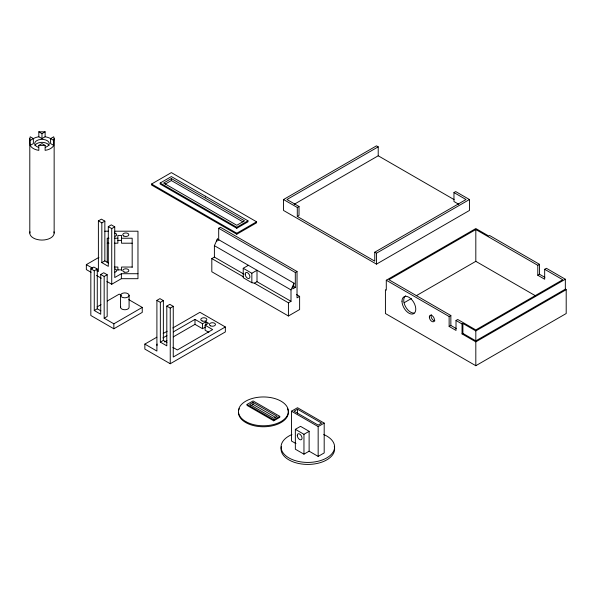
<?xml version="1.0" encoding="UTF-8"?>
<svg xmlns="http://www.w3.org/2000/svg" width="596" height="596" viewBox="0 0 596 596"><rect width="100%" height="100%" fill="white"/><g stroke="black" fill="none" stroke-linecap="round" stroke-linejoin="round"><path stroke-width="0.89" d="M216.855 241.41L217.406 238.959L294.022 283.189L292.725 288.904L295.311 287.414L295.311 272.506L218.695 228.275L218.695 240.553M29.8 138.607L30.217 136.789L33.369 138.607A12.173 7.025 0 0 1 38.822 136.789L41.973 138.607L45.125 136.789A12.173 7.025 0 0 1 50.586 138.607L53.729 140.425L53.729 145.402A12.173 7.025 0 0 1 45.125 150.371L45.125 145.402L41.973 143.576L38.822 145.402L38.822 150.371A12.173 7.025 0 0 1 30.217 145.402L29.8 138.607L29.8 233.036M53.729 140.425L54.147 138.607L53.729 136.789L50.586 138.607L50.586 143.576L53.729 145.402M243.652 273.989L214.396 257.1L214.396 245.671L217.406 238.959M248.398 265.302L243.228 268.282L243.228 277.721L251.84 282.698L254.425 283.189L288.427 302.82L291.004 301.33L291.004 289.902L294.022 283.189M30.217 140.425L33.369 138.607L33.369 143.576L30.217 145.402M38.822 136.789L38.822 131.82L41.973 133.638L45.125 131.82L45.125 136.789M151.563 184.03L171.365 172.602L256.585 221.801L256.585 222.792L236.783 234.228L151.563 185.021L151.563 184.03L236.783 233.23L256.585 221.801M160.175 183.032L171.365 176.572L247.973 220.803L247.973 221.801L236.783 228.261L160.175 184.03L160.175 183.032L236.783 227.27L247.973 220.803M171.365 178.562L163.617 183.032L236.783 225.281L244.531 220.803L171.365 178.562L171.365 180.551L242.922 221.868M96.783 270.651L98.392 271.575L98.392 220.885L101.402 219.142L104.851 221.131L104.851 260.892L108.435 262.963M165.166 184.127L171.365 180.551M98.392 220.885L101.834 222.867L104.851 221.131M101.834 222.867L101.834 262.627L108.293 266.36L108.293 226.599L111.303 224.856L114.745 226.845L114.745 277.542L121.361 273.72L137.967 273.72M108.293 226.599L111.735 228.588L114.745 226.845M91.054 272.312L86.338 269.586L86.338 264.617L98.906 257.36M128.758 299.617L142.258 307.409L142.258 312.379L113.851 328.783L90.823 315.485L90.823 268.766L93.833 267.03L97.275 269.019L97.275 308.78L100.866 310.851M101.834 262.627L104.851 260.892M90.823 268.766L94.265 270.755L97.275 269.019M100.724 274.488L103.734 272.745L107.176 274.734L107.176 316.483L104.166 318.219L104.166 276.47L100.724 274.488L100.724 314.241L94.265 310.516L94.265 270.755M104.166 276.47L107.176 274.734M106.922 281.468L111.735 284.247L121.361 278.69L137.967 278.69L137.967 231.203L114.939 231.203M218.695 228.275L220.416 227.277L297.031 271.515L297.031 297.851L299.617 296.361L299.617 309.533L288.427 315.992L211.811 271.761L211.811 258.59L214.396 257.1M97.006 306.947L100.977 304.653M107.325 300.987L119.23 294.119L121.614 295.489M458.786 204.294L453.966 201.515L453.966 192.568L455.687 191.569L469.454 199.526L469.454 210.455L376.486 264.132L283.525 210.455L283.525 199.526L376.486 145.849L378.214 146.839L378.214 155.787L294.171 204.309M94.265 310.516L97.275 308.78M378.214 146.839L286.967 199.526L299.013 206.484L299.013 215.424L297.292 216.422L297.292 207.475L283.525 199.526M297.292 207.475L299.013 206.484M104.166 318.219L113.851 323.814L142.258 307.409M172.795 327.979L199.943 312.304L225.34 326.966L225.34 331.935L170.247 363.739L144.85 349.077L144.85 344.108L156.904 351.066L156.904 300.377L159.914 298.633L163.364 300.622L163.364 340.383L166.947 342.454M156.904 300.377L160.346 302.366L163.364 300.622M160.346 302.366L160.346 342.119L166.805 345.851L166.805 306.091L169.815 304.347L173.257 306.337L173.257 357.034L225.34 326.966M166.805 306.091L170.247 308.08L173.257 306.337M243.228 268.282L251.84 273.251L257.003 270.271L257.003 281.699L291.004 301.33M144.85 344.108L156.83 337.194M163.215 333.507L167.208 331.205M254.425 283.189L257.003 281.699M162.909 337.91L166.925 335.593M173.339 331.89L194.996 319.382L202.528 323.732L205.97 321.743L208.555 323.233L205.113 325.222L205.113 330.191L208.876 332.367M160.346 342.119L163.364 340.383M164.518 341.955L166.925 340.562M173.339 336.859L194.996 324.358L202.528 328.701L205.285 327.115M295.311 272.506L297.031 271.515M297.292 216.422L374.765 261.152L374.765 252.205L466.012 199.526L453.966 192.568M374.765 252.205L376.486 253.196L469.454 199.526M386.29 280.224L449.131 316.506L449.131 326.444L456.014 330.422L456.014 320.484L462.042 323.963L462.042 333.902L462.898 333.402L475.817 340.86L565.336 289.172L566.2 289.671L566.2 313.526L475.817 365.713L385.426 313.526L385.426 289.671L386.29 290.17L386.29 280.224L475.817 228.544L488.727 235.994L489.584 235.502L539.514 264.326L539.514 274.264L544.871 277.356M539.514 264.326L537.793 265.317L475.817 229.535L388.875 279.733L450.852 315.515L450.852 325.453L456.208 328.545M404.17 302.708L411.411 298.522M416.239 295.735L475.817 261.339L535.387 295.735M247.049 404.408L253.076 400.929L279.762 416.336L279.762 417.334L273.735 420.813L247.049 405.407L247.049 404.408L273.735 419.815L279.762 416.336M253.076 402.419L249.627 404.408L273.735 418.325L277.177 416.336L253.076 402.419L253.076 404.408L275.568 417.394M251.005 405.6L253.076 404.408M449.131 316.506L450.852 315.515M295.996 443.61L291.474 441.003L291.474 411.188L297.501 407.709L324.187 423.115L324.187 452.93L318.16 456.409L309.123 451.194L303.96 454.174L295.348 449.205L295.348 429.329L300.518 426.341L309.123 431.31L309.123 451.194M297.501 409.199L294.059 411.188L318.16 425.097L321.609 423.115L297.501 409.199L297.501 413.751M456.014 320.484L457.735 319.486L475.817 329.923L562.758 279.733L544.677 269.295L544.677 279.233L537.793 275.255L537.793 265.317M544.677 269.295L546.398 268.297L565.336 279.233L565.336 289.172M449.131 326.444L450.852 325.453M537.793 275.255L539.514 274.264M462.042 323.963L462.898 323.464L475.817 330.922L565.336 279.233M295.348 429.329L303.96 434.298L309.123 431.31M291.474 411.188L318.16 426.594L324.187 423.115M462.042 333.902L475.817 341.851L566.2 289.671M38.822 131.82L45.125 131.82M45.125 145.402L38.822 145.402M104.814 231.203L108.494 231.203M109.001 238.229L107.228 238.229L107.228 262.717M114.328 238.229L117.874 238.229M121.532 238.229L132.178 238.229L132.178 267.366M117.874 240.389L121.532 240.389M107.228 243.198L109.001 243.198M114.328 243.198L117.874 243.198L117.874 235.42L121.532 235.42L121.532 243.198L132.178 243.198M114.328 267.045L117.874 267.045L117.874 270.361M132.178 267.045L121.532 267.045L121.532 270.361M117.874 269.854L121.532 269.854M378.214 155.787L454.085 199.593M293.59 286.423L295.311 287.414M214.396 245.671L291.004 289.902M296.45 294.536L299.617 296.361M211.811 258.59L243.444 276.849M205.113 325.222L212.645 329.573L177.347 349.949L172.833 347.341M86.338 264.617L92.767 268.327M96.552 275.486L101.268 278.205M475.817 229.535L475.817 261.339M475.817 330.922L475.817 340.86M475.817 341.851L475.817 365.713M462.898 323.464L462.898 333.402M376.486 253.196L376.486 264.132M318.16 426.594L318.16 456.409M303.96 434.298L303.96 454.174M288.427 302.82L288.427 315.992M273.735 419.815L273.735 420.813M251.84 273.251L251.84 282.698M236.783 227.27L236.783 228.261M236.783 233.23L236.783 234.228M205.97 321.743L205.97 325.058M205.367 196.203L205.367 197.201M202.528 323.732L202.528 328.701M194.996 319.382L194.996 324.358M170.247 308.08L170.247 363.739M129.086 295.355A4.261 2.458 0 0 1 122.694 297.486A4.261 2.458 0 0 1 122.694 293.225A4.261 2.458 0 0 1 129.086 295.355L129.086 307.29A4.261 2.458 0 0 1 124.266 309.726A4.261 2.458 0 0 1 120.705 306.649M121.361 273.72L121.361 278.69M120.563 295.355L120.563 307.29M113.851 323.814L113.851 328.783M111.735 228.588L111.735 284.247M54.147 138.607L54.147 233.036M41.973 133.638L41.973 138.607M157.053 345.449A3.047 1.758 0 0 1 157.165 344.108M334.281 446.538A26.783 15.466 0 0 1 307.834 464.418A26.783 15.466 0 0 1 281.379 446.538M323.732 434.529A26.783 15.466 0 0 1 327.688 457.341A26.783 15.466 0 0 1 287.972 457.341A26.783 15.466 0 0 1 291.928 434.529M414.049 313.079A9.737 5.625 60 0 1 405.146 305.897A9.737 5.625 60 0 1 405.734 295.772M434.924 320.827A3.651 2.108 60 0 1 431.809 318.555A3.651 2.108 60 0 1 431.4 314.718M114.484 233.029A3.047 1.758 0 0 1 116.645 234.533A3.047 1.758 0 0 1 115.065 236.262M114.916 268.967A3.047 1.758 0 0 1 116.652 270.644A3.047 1.758 0 0 1 114.648 272.216M53.96 231.814A12.173 7.025 0 0 1 41.973 240.069A12.173 7.025 0 0 1 29.986 231.814M45.624 147.234A7.301 4.217 0 0 0 45.624 139.926A7.301 4.217 0 0 0 34.672 143.576L34.918 144.672A7.301 4.217 0 0 0 38.323 147.234M34.918 145.469A7.301 4.217 0 0 1 41.973 142.347A7.301 4.217 0 0 1 49.028 145.469M287.51 408.632A24.957 14.408 0 0 1 266.658 426.647A24.957 14.408 0 0 1 238.445 412.358M238.758 410.108A24.957 14.408 0 0 1 239.294 408.632M297.285 435.415A3.345 1.93 60 0 0 300.838 439.833A3.345 1.93 60 0 0 300.838 435.095A3.345 1.93 60 0 0 297.285 435.415M202.223 321.006A3.047 1.758 0 0 0 206.864 319.56A3.047 1.758 0 0 0 202.372 317.966A3.047 1.758 0 0 0 202.223 321.006M210.463 325.818A3.047 1.758 0 0 0 215.424 324.79A3.047 1.758 0 0 0 211.401 322.823A3.047 1.758 0 0 0 210.463 325.818M245.165 274.123A3.345 1.93 60 0 0 248.718 278.541A3.345 1.93 60 0 0 248.718 273.802A3.345 1.93 60 0 0 245.165 274.123M402.002 301.226A9.737 5.625 60 0 0 412.328 314.077A9.737 5.625 60 0 0 412.328 300.302A9.737 5.625 60 0 0 402.002 301.226M429.329 317.005A3.651 2.108 60 0 0 433.203 321.825A3.651 2.108 60 0 0 433.203 316.662A3.651 2.108 60 0 0 429.329 317.005M124.199 272.059A3.047 1.758 0 0 0 128.833 270.606A3.047 1.758 0 0 0 124.341 269.012A3.047 1.758 0 0 0 124.199 272.059M123.826 236.053A3.047 1.758 0 0 0 128.781 235.025A3.047 1.758 0 0 0 124.758 233.058A3.047 1.758 0 0 0 123.826 236.053M245.753 421.558A24.957 14.408 0 0 0 287.51 415.099A24.957 14.408 0 0 0 256.943 397.45A24.957 14.408 0 0 0 245.753 421.558"/></g></svg>
